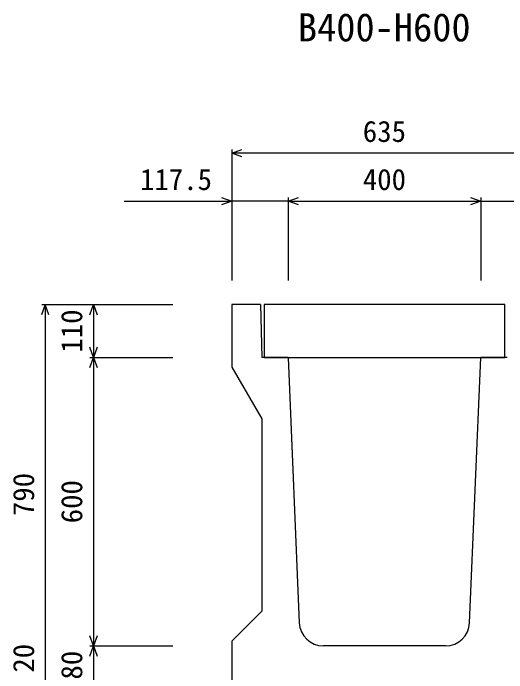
# Model space of a CAD drawing. Units: millimetres, scale not verified. Extents: x -25200 to 25200, y -8910 to 8910.
# Drawn here: x 5888 to 6914, y -1598 to -226 of the extents above; entities that cross this region are included whole.
import ezdxf
from ezdxf.enums import TextEntityAlignment as Align

# ---------------------------------------------------------------- set-up
doc = ezdxf.new("R2010")
doc.units = ezdxf.units.MM
doc.header["$LTSCALE"] = 30
for name, color, linetype, lineweight in [('0-0_DIM', 7, 'Continuous', 25), ('0-2_HATCH', 6, 'Continuous', 25), ('0-5_OUTLINE', 3, 'Continuous', 25), ('0-6_TXT', 7, 'Continuous', 25)]:
    doc.layers.add(name, color=color, linetype=linetype, lineweight=lineweight)
doc.styles.add('ＭＳ ゴシック', font='')
doc.styles.get('ＭＳ ゴシック').set_extended_font_data('MS Gothic')

msp = doc.modelspace()

# ---------------------------------------------------------------- linework, layer by layer
at = {"layer": '0-0_DIM'}
for p, q in [((6342.28, -509.73), (6342.28, -782.23)), ((6977.28, -517.23), (6342.28, -517.23)), ((6118.9, -617.23), (6342.28, -617.23)), ((6459.78, -617.23), (6342.28, -617.23)), ((6459.78, -609.73), (6459.78, -782.23)), ((6459.78, -617.23), (6859.78, -617.23)), ((6859.78, -609.73), (6859.78, -782.23)), ((6859.78, -617.23), (6977.28, -617.23)), ((5947.28, -832.23), (6219.78, -832.23)), ((5954.78, -832.23), (5954.78, -1622.23)), ((6054.78, -832.23), (6054.78, -942.23)), ((6047.28, -942.23), (6219.78, -942.23)), ((6054.78, -942.23), (6054.78, -1542.23)), ((6047.28, -1542.23), (6219.78, -1542.23)), ((6054.78, -1542.23), (6054.78, -1622.23))]:
    msp.add_line(p, q, dxfattribs=at)
for points in [[(6363.42, -524.93), (6342.28, -517.23), (6363.42, -509.54)], [(6321.14, -609.54), (6342.28, -617.23), (6321.14, -624.93)], [(6480.92, -624.93), (6459.78, -617.23), (6480.92, -609.54)], [(6838.64, -609.54), (6859.78, -617.23), (6838.64, -624.93)], [(5962.48, -853.38), (5954.78, -832.23), (5947.08, -853.38)], [(6047.08, -853.38), (6054.78, -832.23), (6062.47, -853.38)], [(6062.47, -921.09), (6054.78, -942.23), (6047.08, -921.09)], [(6047.08, -963.38), (6054.78, -942.23), (6062.47, -963.38)], [(6062.47, -1521.09), (6054.78, -1542.23), (6047.08, -1521.09)], [(6047.08, -1563.38), (6054.78, -1542.23), (6062.47, -1563.38)]]:
    msp.add_lwpolyline(points, dxfattribs=at)
at = {"layer": '0-2_HATCH'}
msp.add_lwpolyline([(6409.78, -942.23), (6909.78, -942.23), (6909.78, -832.23), (6409.78, -832.23)], close=True, dxfattribs=at)
at = {"layer": '0-5_OUTLINE'}
for p, q in [((6342.28, -832.23), (6342.28, -962.23)), ((6402.28, -832.23), (6342.28, -832.23)), ((6402.28, -832.23), (6404.78, -942.23)), ((6459.78, -942.23), (6404.78, -942.23)), ((6459.78, -942.23), (6482.78, -1494.32)), ((6836.78, -1494.32), (6859.78, -942.23)), ((6914.78, -942.23), (6859.78, -942.23)), ((6342.28, -962.23), (6404.78, -1070.23)), ((6404.78, -1070.23), (6404.78, -1469.73)), ((6404.78, -1469.73), (6342.28, -1532.23)), ((6342.28, -1532.23), (6342.28, -1642.23)), ((6786.82, -1542.23), (6532.74, -1542.23))]:
    msp.add_line(p, q, dxfattribs=at)
for centre, start, end in [((6532.74, -1492.23), 182.38594, 270), ((6786.82, -1492.23), 270, 357.61406)]:
    msp.add_arc(centre, 50, start, end, dxfattribs=at)

# ---------------------------------------------------------------- texts
at = {"layer": '0-0_DIM', "style": 'ＭＳ ゴシック'}
for s, p in [('635', (6614.78, -507.23)), ('117.5', (6151.67, -607.23)), ('400', (6614.78, -607.23))]:
    msp.add_text(s, height=43.99, dxfattribs=at).set_placement(p, align=Align.BOTTOM_LEFT)
for s, p in [('110', (6044.78, -932.23)), ('790', (5944.78, -1272.23)), ('600', (6044.78, -1287.23)), ('20', (5944.78, -1597.92)), ('80', (6044.78, -1612.23))]:
    msp.add_text(s, height=43.99, rotation=90, dxfattribs=at).set_placement(p, align=Align.BOTTOM_LEFT)
at = {"layer": '0-6_TXT', "style": 'ＭＳ ゴシック'}
msp.add_text('B400-H600', height=58.65, dxfattribs=at).set_placement((6479.78, -302.45), align=Align.BOTTOM_LEFT)

doc.saveas('drawing.dxf')
